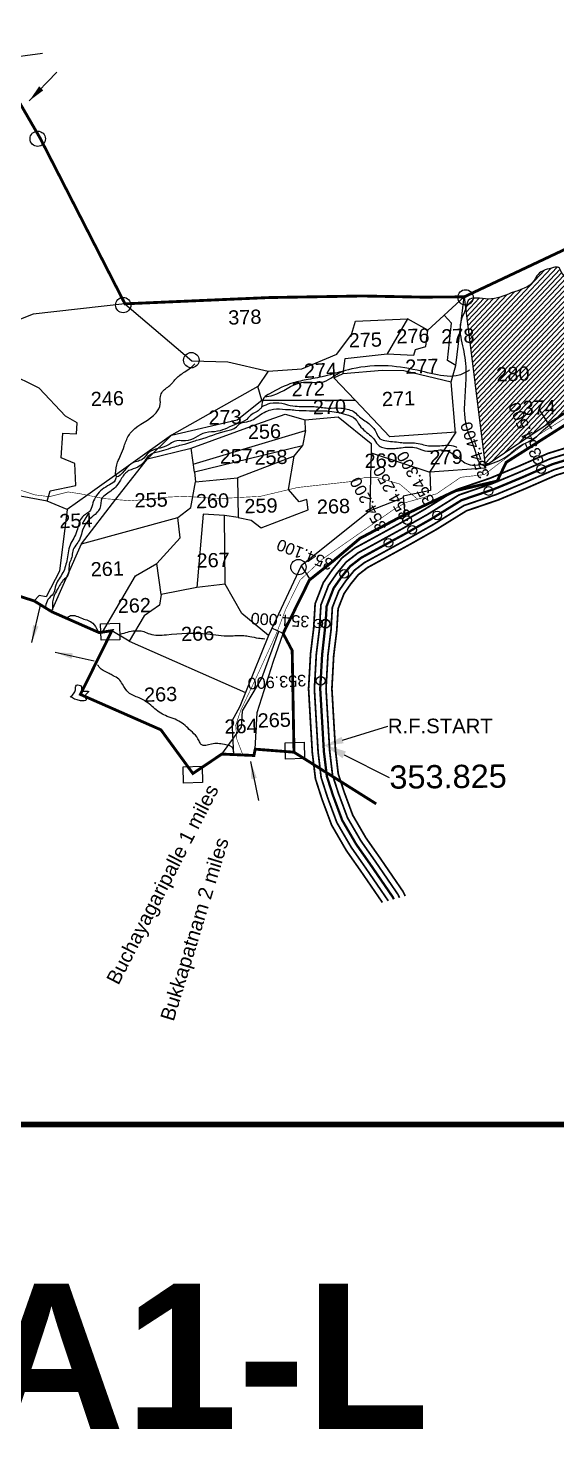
# Model space of a CAD drawing. Header units: feet. Extents: x 800423 to 808000, y 1573223 to 1578223.
# Drawn here: x 803457 to 804367, y 1573223 to 1575635 of the extents above; entities that cross this region are included whole.
import ezdxf
from ezdxf import colors
from ezdxf.entities.mleader import LeaderData, LeaderLine
from ezdxf.enums import TextEntityAlignment as Align
from ezdxf.math import Vec2, Vec3

# ---------------------------------------------------------------- set-up
doc = ezdxf.new("R2010")
doc.units = ezdxf.units.FT
doc.header["$LTSCALE"] = 15
doc.header["$MEASUREMENT"] = 0
doc.header["$PDMODE"] = 32
doc.header["$PDSIZE"] = 15
doc.linetypes.add('HIDDEN2', pattern=[0.1875, 0.125, -0.0625])
for name, color, linetype in [('CANAL1', 7, 'Continuous'), ('CRDS STONES', 7, 'Continuous'), ('CSMark', 72, 'Continuous'), ('HILL', 17, 'Continuous'), ('PAPER SIZE', 10, 'Continuous'), ('PLOT', 7, 'Continuous'), ('PLOT NO', 7, 'Continuous'), ('ROADS', 6, 'Continuous'), ('TANKS-STREAM', 4, 'Continuous'), ('text2', 7, 'Continuous'), ('VILLAGE STONES', 240, 'Continuous')]:
    doc.layers.add(name, color=color, linetype=linetype)
doc.layers.add('VILLAGE BOUNDRY', color=5, linetype='HIDDEN2', lineweight=100)
doc.styles.get("Standard").update_dxf_attribs({"font": 'arial.ttf'})
doc.linetypes.add('DOTS', pattern='A,1e-06,-3,["●",Standard,S=3,R=0,X=-1.25,Y=-1.25],-3', length=6.000001)
doc.dimstyles.get("Standard").update_dxf_attribs({"dimtxt": 0.18, "dimasz": 0.18, "dimexe": 0.18, "dimexo": 0.0625, "dimgap": 0.09, "dimtad": 0, "dimtih": 1, "dimtoh": 1, "dimdec": 4, "dimzin": 0, "dimdsep": 46, "dimtxsty": 'Standard', "dimcen": 0.09, "dimadec": 0, "dimazin": 0, "dimtfac": 1, "dimtdec": 4, "dimtofl": 0, "dimtmove": 0, "dimatfit": 3, "dimfxl": 1, "dimtolj": 1, "dimtzin": 0, "dimarcsym": 0})

msp = doc.modelspace()

# ---------------------------------------------------------------- hatches: boundary and pattern name
at = {"layer": 'TANKS-STREAM', "lineweight": -2}
h = msp.add_hatch(dxfattribs=at)
h.set_pattern_fill('ANSI31', color=256, scale=48.98185, angle=1.7937)
h.set_pattern_definition([(46.79369286, (65027.067, 8084.705), (-4.462817548, 4.191789214), [])])
edge = h.paths.add_edge_path()
edge.add_line((804243.3, 1574881.8), (804428.7, 1575006.5))
edge.add_spline(control_points=[(804428.7, 1575006.5), (804428.2, 1575010.3), (804427.1, 1575014.1), (804426.4, 1575017.9), (804426.4, 1575017.9)], knot_values=[705.818382, 705.818382, 705.818382, 705.818382, 717.242098, 717.242098, 717.242098, 717.242098, 717.242098], degree=3, periodic=0)
edge.add_line((804426.4, 1575017.9), (804425.8, 1575020.4))
edge.add_spline(control_points=[(804425.8, 1575020.4), (804424.5, 1575024.6), (804414.6, 1575030.9), (804411.5, 1575046.8), (804408.6, 1575062.1), (804410, 1575072.4), (804410.5, 1575077.1)], knot_values=[642.307638, 642.307638, 642.307638, 642.307638, 655.870037, 673.219929, 688.538695, 703.236679, 703.236679, 703.236679, 703.236679], degree=3, periodic=0)
edge.add_spline(control_points=[(804410.5, 1575077.1), (804411.2, 1575083.6), (804411.8, 1575093.4), (804413.9, 1575118), (804389.7, 1575105.3), (804381.4, 1575123.2), (804381, 1575142.5), (804384, 1575161.5), (804384.6, 1575181.2), (804390.3, 1575200.2), (804374.7, 1575211), (804371.1, 1575225.2), (804358.1, 1575222), (804346.7, 1575219.6), (804333.2, 1575212.8), (804323.9, 1575189.4), (804287.1, 1575180.9), (804254.3, 1575163.2), (804212.8, 1575176.1), (804211, 1575157.1), (804209.6, 1575152.2)], knot_values=[282.949422, 282.949422, 282.949422, 282.949422, 302.989871, 316.46562, 338.414425, 347.364807, 368.902029, 397.324803, 403.973167, 429.117315, 446.906855, 456.811083, 465.296701, 480.296076, 494.918323, 507.371435, 552.211403, 593.207268, 627.812248, 642.307638, 642.307638, 642.307638, 642.307638], degree=3, periodic=0)
edge.add_line((804209.6, 1575152.2), (804243.3, 1574881.8))

# ---------------------------------------------------------------- linework, layer by layer
at = {"layer": 'CANAL1', "color": 1, "const_width": 3}
for points in [[(804066.3, 1574129.8), (804030.1, 1574182.5), (804004.1, 1574219.6), (803979, 1574263), (803962.4, 1574307.6), (803951.1, 1574342.9), (803945.7, 1574388), (803942.8, 1574437), (803939.3, 1574497.6), (803942.7, 1574558.2), (803948, 1574601.7), (803950.6, 1574644.3), (803964.7, 1574680.6), (803979.7, 1574702), (803996.8, 1574723.1), (804018.9, 1574740.1), (804048.7, 1574756.3), (804094.8, 1574781.6), (804138.9, 1574806.6), (804193.8, 1574840.6), (804251.5, 1574860.3), (804296.7, 1574879.2), (804351.2, 1574903), (804412.8, 1574922)], [(804105.6, 1574140.9), (804101.7, 1574148.9), (804063, 1574205.3), (804037.9, 1574241.1), (804015.3, 1574280.1), (804000.3, 1574320.6), (803990.3, 1574351.5), (803985.6, 1574391.5), (803982.8, 1574439.3), (803979.4, 1574497.6), (803982.5, 1574554.7), (803987.8, 1574598), (803990.1, 1574635.6), (804000.3, 1574661.6), (804011.6, 1574677.9), (804024.9, 1574694.2), (804040.8, 1574706.5), (804067.8, 1574721.2), (804114.2, 1574746.6), (804159.4, 1574772.2), (804211, 1574804.2), (804265.7, 1574822.9), (804312.5, 1574842.4), (804365.2, 1574865.5), (804427.8, 1574884.8)]]:
    msp.add_lwpolyline(points, dxfattribs=at)
at = {"layer": 'CANAL1', "color": 5, "const_width": 3}
for points in [[(804076.2, 1574132.6), (804075.7, 1574133.7), (804038.3, 1574188.2), (804012.6, 1574225), (803988, 1574267.3), (803971.9, 1574310.8), (803960.9, 1574345), (803955.7, 1574388.8), (803952.8, 1574437.6), (803949.3, 1574497.6), (803952.6, 1574557.3), (803958, 1574600.7), (803960.5, 1574642.1), (803973.6, 1574675.8), (803987.6, 1574696), (804003.9, 1574715.9), (804024.4, 1574731.7), (804053.5, 1574747.5), (804099.6, 1574772.8), (804144.1, 1574798), (804198.1, 1574831.5), (804255, 1574850.9), (804300.7, 1574870), (804354.7, 1574893.6), (804416.5, 1574912.7)], [(804095.8, 1574138.1), (804093, 1574143.8), (804054.8, 1574199.6), (804029.4, 1574235.8), (804006.2, 1574275.8), (803990.8, 1574317.4), (803980.5, 1574349.3), (803975.6, 1574390.6), (803972.8, 1574438.7), (803969.3, 1574497.6), (803972.6, 1574555.5), (803977.9, 1574598.9), (803980.2, 1574637.8), (803991.4, 1574666.3), (804003.6, 1574683.9), (804017.9, 1574701.5), (804035.3, 1574714.9), (804063, 1574730), (804109.4, 1574755.4), (804154.3, 1574780.8), (804206.7, 1574813.3), (804262.1, 1574832.2), (804308.5, 1574851.6), (804361.7, 1574874.8), (804424, 1574894.1)]]:
    msp.add_lwpolyline(points, dxfattribs=at)
at = {"layer": 'CANAL1', "color": 1, "linetype": 'HIDDEN2', "ltscale": 5, "const_width": 4}
msp.add_lwpolyline([(804086, 1574135.4), (804084.4, 1574138.8), (804046.6, 1574193.9), (804021, 1574230.4), (803997.1, 1574271.5), (803981.3, 1574314.1), (803970.7, 1574347.2), (803968.7, 1574364.3), (803965.6, 1574389.7), (803962.8, 1574438.1), (803959.3, 1574497.6), (803962.6, 1574556.4), (803968.5, 1574610), (803970.4, 1574640), (803982.5, 1574671.1), (803995.6, 1574689.9), (804010.9, 1574708.7), (804029.8, 1574723.3), (804058.2, 1574738.8), (804104.5, 1574764.1), (804117.6, 1574771.5), (804149.2, 1574789.4), (804202.4, 1574822.4), (804258.6, 1574841.6), (804304.6, 1574860.8), (804339.5, 1574876.1), (804358.2, 1574884.2), (804420.3, 1574903.4)], dxfattribs=at)
at = {"layer": 'CSMark', "color": 2}
for p in [(804334, 1574892), (804109, 1574788), (803956, 1574610)]:
    msp.add_point(p, dxfattribs=at)
at = {"layer": 'CSMark', "color": 3}
for p in [(804339.5, 1574876.1), (804249, 1574838.3), (804160.3, 1574796.3), (804117.6, 1574771.5), (804076.8, 1574748.9), (804000.4, 1574695.8), (803968.5, 1574610), (803968.5, 1574609.5), (803960.1, 1574511.5)]:
    msp.add_point(p, dxfattribs=at)
at = {"layer": 'PLOT', "lineweight": -2}
for points in [[(803623.4, 1575160.5), (803465.5, 1575142.9), (803432.1, 1575129.7), (803409.3, 1575148.8), (803314.6, 1575165.2), (803281.2, 1575158.6), (803269.2, 1575173.7), (803170.4, 1575096.3), (803149.3, 1575066.7), (803082, 1575044.7), (803049.4, 1575023.6), (802994, 1575031.2), (802994, 1574998.2)], [(804144.5, 1575115.2), (804207.1, 1575172.5), (804243.8, 1574877.5), (804147.9, 1574870.8), (804193.4, 1574939.6), (804079, 1574931.5), (804019.5, 1574994.5)], [(804192.7, 1575054.4), (804207.1, 1575172.5)], [(803623.4, 1575160.5), (803738.3, 1575062.3), (803800.5, 1575060.9), (803869.7, 1575044.5), (803851.8, 1575017.9), (803703.3, 1574934.2), (803559.3, 1574831.9), (803524.1, 1574806.4), (803489.4, 1574820.7), (803402.2, 1574836.8), (803396.5, 1574804.8), (803314.3, 1574810.5), (803297.2, 1574681.9)], [(803998.9, 1575040.7), (804065.9, 1575046.1), (804103.4, 1575045.6), (804184.6, 1575026.3), (804192.7, 1575054.4), (804178.4, 1575063.2), (804185.2, 1575127.4), (804172.7, 1575141)], [(803489.4, 1574820.7), (803494.6, 1574838.6), (803538.9, 1574847.9), (803537, 1574885.8), (803513.9, 1574895.5), (803516.5, 1574938), (803540.3, 1574936.4), (803541.2, 1574955.6), (803521, 1574966.9), (803475.6, 1575015.3), (803422.6, 1575041.7), (803432.1, 1575129.7)], [(803858.9, 1574994.7), (804019.5, 1574994.5), (803982.8, 1575033.3), (803998.9, 1575040.7), (804002.3, 1575066.1), (804074.3, 1575074.6), (804120.2, 1575072.1), (804123.2, 1575081.8), (804140.9, 1575087), (804144.5, 1575115.2), (804109.5, 1575134.8), (804074.3, 1575074.6)], [(803869.7, 1575044.5), (803927.9, 1575048.5), (803987.8, 1575073.6), (804013, 1575107.9), (804020, 1575130.9), (804109.5, 1575134.8)], [(804192.1, 1574937.6), (804184.6, 1575026.3)], [(803662.2, 1574893.8), (803703.3, 1574934.2), (803816.2, 1574960.5), (803858.9, 1574994.7), (803851.8, 1575017.9)], [(804019.5, 1574994.5), (804018.6, 1574994.5)], [(804243.3, 1574881.8), (804442.5, 1575015.9), (804453.7, 1574998.4)], [(803497.2, 1574630.6), (803548.8, 1574747.5), (803607.5, 1574824.2), (803662.2, 1574893.8), (803737.4, 1574912.1), (803852.1, 1574954.1), (803899.2, 1574970.4), (803933.5, 1574960.7), (803990.3, 1574966), (804046.9, 1574920.3), (804046.7, 1574903.7), (804046.1, 1574864), (804044.6, 1574803.9), (803926.6, 1574709.7), (803940.5, 1574688.4)], [(803933.9, 1574942.3), (803933.5, 1574960.7)], [(803741, 1574884.3), (803933.9, 1574942.3), (803929.1, 1574916.1)], [(803742.8, 1574870.5), (803737.4, 1574912.1)], [(803914.4, 1574898.3), (803929.1, 1574916.1), (803742.8, 1574870.5), (803744.6, 1574854)], [(803818, 1574792.9), (803840.4, 1574787.8), (803857.5, 1574775), (803938.5, 1574806), (803936.5, 1574823.6), (803923, 1574819.6), (803905, 1574841), (803914.4, 1574898.3), (803817.1, 1574861)], [(804046.7, 1574903.7), (804147.9, 1574870.8), (804149.1, 1574839.1), (804101.9, 1574829.3), (804105.1, 1574797.6)], [(803870.5, 1574589.6), (803824.2, 1574627.6), (803795.7, 1574678), (803746.9, 1574672.3), (803685.8, 1574660.2), (803678.3, 1574713.2), (803718.3, 1574757.4), (803714.4, 1574792.7), (803736.8, 1574809.7), (803744.6, 1574854), (803817.1, 1574861), (803818, 1574792.9), (803794.4, 1574796.1), (803758, 1574798.6), (803746.9, 1574672.3)], [(804102.2, 1574826.3), (804044.6, 1574803.9)], [(803524.1, 1574806.4), (803510.7, 1574700.2), (803488, 1574656.1), (803475.7, 1574658.4), (803467.3, 1574649)], [(803548.8, 1574747.5), (803714.4, 1574792.7)], [(803795.7, 1574678), (803794.4, 1574796.1)], [(803584.7, 1574595.3), (803641.8, 1574692.5), (803678.3, 1574713.2)], [(803926.6, 1574709.7), (803870.5, 1574589.6), (803831.9, 1574494.4), (803820.9, 1574467.5), (803807.4, 1574442.1), (803810.1, 1574384.5)], [(803685.8, 1574660.2), (803683, 1574642), (803656.4, 1574623.5), (803630.9, 1574580), (803601, 1574597.8)], [(803790.1, 1574385.4), (803823.9, 1574431.9), (803825.5, 1574459.6), (803859, 1574516.2), (803888.1, 1574596.4)], [(803847.5, 1574393.8), (803850.8, 1574456.7), (803878.8, 1574545.5), (803895.5, 1574593), (803876.2, 1574602)], [(803630.9, 1574580), (803830.7, 1574491.4)]]:
    msp.add_lwpolyline(points, dxfattribs=at)
at = {"layer": 'PLOT NO', "lineweight": -2}
msp.add_lwpolyline([(804335.5, 1574979.1), (804357.3, 1574945.3)], dxfattribs=at)
at = {"layer": 'ROADS', "linetype": 'HIDDEN2', "lineweight": -2, "ltscale": 5, "const_width": 1}
msp.add_lwpolyline([(804409.3, 1574982.2), (804310.3, 1574919), (804241.8, 1574866.5), (804200.9, 1574861.8), (804159.5, 1574833.4), (804106.1, 1574818.3), (804084, 1574805.2), (803963.2, 1574721), (803924.7, 1574684.9), (803900.3, 1574635.5), (803883.9, 1574592.8), (803850.4, 1574519.4), (803822.9, 1574461.3), (803813.9, 1574435.1), (803815.9, 1574410.8), (803826.4, 1574383.5)], dxfattribs=at)
at = {"layer": 'ROADS', "linetype": 'DOTS', "lineweight": -2, "ltscale": 0.15, "const_width": 1}
msp.add_lwpolyline([(804127.5, 1574823.5), (804096.1, 1574850.2), (804057.3, 1574861.4), (804034.1, 1574861), (804015.9, 1574854.9), (803920.6, 1574844.3), (803856.4, 1574829.1), (803784.4, 1574825.1), (803725.4, 1574829.2), (803693.5, 1574827.5), (803634.6, 1574821.3), (803587.4, 1574825.2), (803545.2, 1574833.7), (803525.7, 1574836.6), (803493.3, 1574828.5), (803468.4, 1574831.6), (803439.8, 1574841)], dxfattribs=at)
at = {"layer": 'TANKS-STREAM', "lineweight": -2}
for points in [[(804243.3, 1574881.8), (804236.6, 1574884), (804226.5, 1574904.9), (804217.1, 1574930.6), (804212.3, 1574943.8), (804207.7, 1574969), (804209.8, 1575052.3), (804207.2, 1575073.4), (804199.9, 1575113.5), (804202.5, 1575134.9), (804209.6, 1575152.2), (804213.9, 1575166.1), (804248.4, 1575168.7), (804288, 1575179.2), (804327.4, 1575200.6), (804334, 1575211.2), (804346.4, 1575218.8), (804360.9, 1575222.8), (804369.4, 1575223.2), (804374.6, 1575214.7), (804385.1, 1575200.4), (804384.6, 1575175.2), (804384.1, 1575168.6), (804381.6, 1575140.3), (804383.8, 1575118.9), (804388.6, 1575111.3), (804410.6, 1575110.5), (804412.1, 1575097.1), (804410.5, 1575077.1), (804409.4, 1575062.5), (804411.4, 1575047.3), (804417.3, 1575031), (804425.8, 1575020.4), (804426.4, 1575017.9), (804428.6, 1575000.6), (804425.4, 1574992.9), (804412.6, 1574984), (804394, 1574977.7), (804337.2, 1574937.4), (804324.8, 1574926.7), (804304.7, 1574916.8), (804279.6, 1574897.6), (804243.3, 1574881.8)], [(803607.4, 1574867.6), (803610.8, 1574888.1), (803615.9, 1574899.1), (803622.1, 1574915.5), (803629.8, 1574933.8), (803635.6, 1574941.3), (803677, 1574973.1), (803684.2, 1574987.7), (803684.4, 1575000.7), (803688, 1575009.4), (803702.6, 1575021.6), (803706.6, 1575026.2), (803712.4, 1575033.1), (803718, 1575037.7), (803726.4, 1575043.7), (803736.4, 1575050.4), (803743.5, 1575057.3)], [(804216.4, 1575046.7), (804198.4, 1575037.5), (804177.9, 1575035.8), (804133, 1575044.5), (804076.1, 1575053.5), (804013.5, 1575048.3), (803971, 1575037), (803938.5, 1575030.1), (803912.5, 1575024.4), (803872.2, 1575005.7), (803862.9, 1574999), (803858.2, 1574982.1)], [(803864, 1575000.4), (803878.2, 1575003.1), (803927.1, 1575024.8), (803969.8, 1575028), (803984.8, 1575037.4), (803999.5, 1575045.1)], [(803859.2, 1574983.6), (803856.1, 1574979.5), (803850.9, 1574975.3), (803841.6, 1574970.2), (803832.8, 1574961.3), (803816.1, 1574954), (803782.6, 1574941), (803761.8, 1574938.5), (803744.6, 1574930.3), (803727.8, 1574924.4), (803712.8, 1574924.7), (803694.7, 1574915.8), (803680, 1574911.3), (803664.3, 1574904.3), (803652.8, 1574892.4), (803634.2, 1574885.1), (803608.3, 1574864.6), (803607.4, 1574867.6)], [(803663.5, 1574898.6), (803672.5, 1574903.9), (803682, 1574906.5), (803690.1, 1574908.8), (803706.2, 1574913.5), (803717.9, 1574917), (803728.1, 1574919.6), (803742.1, 1574924.1), (803751.4, 1574926.9), (803798, 1574941.7), (803815.3, 1574948.6), (803822.6, 1574955), (803836.5, 1574958.2), (803856.6, 1574970), (803869.2, 1574976.5), (803879.1, 1574979.3), (803899.4, 1574978.8), (803904.9, 1574978.5), (803917, 1574977.5), (803941, 1574976.5), (803971.5, 1574976.1), (803987, 1574974.1), (804003.4, 1574970.2), (804019.6, 1574962.3), (804025.3, 1574953.8), (804034.3, 1574943.2), (804052.8, 1574926.2), (804060.5, 1574916.2), (804069.5, 1574912.4), (804088.2, 1574911.6), (804098.4, 1574912.8), (804125, 1574912.3), (804143.8, 1574906.7), (804168.2, 1574909.1), (804184.7, 1574904.1), (804195.2, 1574896.7), (804217, 1574883.4), (804235.2, 1574883.8), (804249.4, 1574885.9)], [(803859.2, 1574983.6), (803873.2, 1574989.2), (803893.3, 1574989.2), (803912.4, 1574984.7), (803926.7, 1574984), (803949.1, 1574983.5), (803972.7, 1574981.1), (803994.8, 1574981), (804005.8, 1574979), (804016, 1574975.6), (804024.5, 1574968.1), (804033.8, 1574960.9), (804042.9, 1574954.3), (804050, 1574947.6), (804054.8, 1574940.3), (804060, 1574930.2), (804083.8, 1574923.5), (804097, 1574921.9), (804107.6, 1574921), (804118, 1574921.4), (804131.2, 1574919.5), (804142.5, 1574916.7), (804156, 1574916), (804161.5, 1574915.9), (804188.2, 1574916.1), (804194.6, 1574913.2)], [(803663.5, 1574898.6), (803645.3, 1574879.2), (803630.2, 1574873.3), (803617.7, 1574860.3), (803609.1, 1574847.1), (803591.7, 1574832.9), (803583.7, 1574825.7), (803580.1, 1574808.4), (803575.1, 1574801), (803562.6, 1574789.8), (803556.3, 1574782.3), (803549.3, 1574766.9), (803545.1, 1574754.4), (803533.5, 1574734.8), (803531.8, 1574724.1), (803528.2, 1574714.7), (803523.7, 1574690.7), (803518, 1574685.5), (803513.8, 1574680), (803508.4, 1574671), (803502.8, 1574660.5), (803499.7, 1574652.2), (803498.6, 1574633.8)], [(803608.3, 1574864.6), (803606.7, 1574856.7), (803597, 1574849), (803584.1, 1574840.8), (803568.2, 1574817.7), (803564.1, 1574805.3), (803550.2, 1574793.7), (803541.8, 1574772.8), (803536.8, 1574760), (803530.4, 1574748.4), (803523.8, 1574721.4), (803516.6, 1574697.7), (803504.4, 1574676.3), (803500, 1574661.3), (803490.9, 1574651.5), (803486.9, 1574639.7)], [(803522.4, 1574619.4), (803529.6, 1574623.7), (803550.1, 1574618.8), (803568.2, 1574610.7), (803576.5, 1574597.7)], [(803613, 1574590.7), (803637, 1574597.3), (803655.6, 1574596.2), (803666, 1574592.1), (803679.9, 1574589.9), (803694.7, 1574590.8), (803765.5, 1574592.4), (803803.3, 1574588.7), (803828, 1574589.5), (803838.1, 1574587.8), (803853.1, 1574585.1), (803863.8, 1574583.8)], [(803809.9, 1574389.4), (803809.7, 1574394), (803794.4, 1574401.8), (803772.1, 1574402.5), (803754.6, 1574401.6), (803750.8, 1574408.3), (803731.4, 1574430.3), (803721.8, 1574438.6), (803696.3, 1574450.3), (803685, 1574455.7), (803665.2, 1574471.6), (803647.6, 1574482.1), (803629.5, 1574491.4), (803619, 1574505.8), (803612.6, 1574514.5), (803603.1, 1574520.3), (803596.5, 1574524.1), (803582.7, 1574531.5), (803576.3, 1574539.2)]]:
    msp.add_spline(points, degree=3, dxfattribs=at)
at = {"layer": 'text2', "color": 5, "lineweight": -2, "const_width": 9.8}
msp.add_lwpolyline([(807991.5, 1578217.8), (800428, 1578217.8), (800428, 1573747.5), (807991.5, 1573747.5)], close=True, dxfattribs=at)
at = {"layer": 'VILLAGE BOUNDRY', "lineweight": -2, "ltscale": 25, "const_width": 4.9}
for points in [[(803417.1, 1575550.1), (803477.6, 1575445.5), (803623.4, 1575160.5), (803872, 1575171.3), (804032.2, 1575174), (804136.4, 1575172), (804207.1, 1575172.5), (804379.8, 1575254), (804443, 1575282.4), (804441.5, 1575367.2), (804424.6, 1575486.3), (804558.5, 1575469.4), (804685.7, 1575449.3), (804757.2, 1575439.1), (804793.5, 1575463.1), (804806.7, 1575497.2), (804875.2, 1575615.2), (804939.6, 1575772.4)], [(804453.2, 1574998.1), (804279.2, 1574887.6), (804263.8, 1574855.4), (804192.1, 1574838.6), (804103.4, 1574796.8), (804027.8, 1574756.8), (803982.7, 1574718.6), (803940.7, 1574684.9), (803895.5, 1574593), (803911.1, 1574563.5), (803914.2, 1574388.6), (803847.5, 1574393.8), (803845.3, 1574382.9), (803790.1, 1574385.4), (803740.3, 1574351.9), (803685.3, 1574427.1), (803546.8, 1574488), (803601, 1574597.8), (803579.1, 1574594.4), (803497.7, 1574630.3), (803467.3, 1574649), (803366.6, 1574681.3)], [(803914.2, 1574388.6), (804055.6, 1574299.7)]]:
    msp.add_lwpolyline(points, dxfattribs=at)
at = {"layer": 'VILLAGE STONES', "lineweight": -2}
for points in [[(803581.3, 1574609.4), (803613.9, 1574610.5), (803614.8, 1574582.3), (803582.2, 1574581.2)], [(803899, 1574404.8), (803931.6, 1574405.8), (803932.5, 1574377.6), (803899.8, 1574376.6)], [(803723.5, 1574363.5), (803756.1, 1574364.6), (803757, 1574336.4), (803724.4, 1574335.3)]]:
    msp.add_lwpolyline(points, close=True, dxfattribs=at)
for centre in [(803473.3, 1575444.7), (803620.4, 1575158.4), (804209.4, 1575171.6), (803737.6, 1575063.5), (803921.9, 1574707.3)]:
    msp.add_circle(centre, 13.2, dxfattribs=at)
msp.add_spline([(803529.3, 1574483.9), (803538.3, 1574496.1), (803539.9, 1574503.9), (803548.4, 1574501.4), (803549.3, 1574495.3), (803561.1, 1574492.9), (803554.9, 1574485.6), (803556.7, 1574478.8), (803546.7, 1574477.3), (803529.5, 1574484.2)], degree=3, dxfattribs=at)

# ---------------------------------------------------------------- texts
at = {"layer": 'CSMark', "color": 1}
for s, rotation, p in [('354.500', 113.6146, (804331.9, 1574897)), ('354.400', 108.8429, (804241.7, 1574860.7)), ('354.300', 119.572, (804148.1, 1574816.5)), ('354.250', 119.572, (804107.4, 1574791.2)), ('354.200', 118.6071, (804066.1, 1574771.2)), ('354.100', 158.6897, (803979.9, 1574710.3)), ('354.000', 176.8067, (803940.6, 1574613.2)), ('353.900', 183.3375, (803935.3, 1574512.3))]:
    msp.add_text(s, height=20, rotation=rotation, dxfattribs=at).set_placement(p, align=Align.MIDDLE_LEFT)
at = {"layer": 'PAPER SIZE', "insert": (803758.9, 1573473.5), "char_height": 250, "width": 1636.069, "attachment_point": 2}
msp.add_mtext('{\\fArial|b1|i0|c0|p34;A1-L}', dxfattribs=at)
at = {"layer": 'PLOT NO', "lineweight": -2}
for s, p in [('378', (803829.6, 1575137.7)), ('276', (804118.8, 1575105.2)), ('278', (804196.1, 1575105.2)), ('275', (804036.8, 1575098.4)), ('274', (803959.7, 1575046)), ('277', (804134.2, 1575053)), ('280', (804290.8, 1575039.8)), ('272', (803938.5, 1575014.2)), ('246', (803593.1, 1574997.4)), ('270', (803975.2, 1574983.2)), ('271', (804094, 1574997.3)), ('374', (804336, 1574982)), ('273', (803795.6, 1574965.4)), ('256', (803863.3, 1574940.6)), ('257', (803815, 1574898.2)), ('258', (803874.6, 1574896.4)), ('269', (804064.2, 1574890.8)), ('279', (804175.8, 1574896.7)), ('255', (803668.4, 1574822.9)), ('260', (803774, 1574821.4)), ('259', (803857.4, 1574812.8)), ('268', (803982.1, 1574811.9)), ('254', (803539, 1574787.2)), ('267', (803775.1, 1574719.2)), ('261', (803592.9, 1574704.2)), ('262', (803639.5, 1574641.2)), ('266', (803748.4, 1574592.8)), ('263', (803684.7, 1574488.2)), ('264', (803823.1, 1574433.4)), ('265', (803880.2, 1574443.9))]:
    msp.add_text(s, height=24.49, rotation=1.7937, dxfattribs=at).set_placement(p, align=Align.MIDDLE_CENTER)
for s, rotation, p in [('Buchayagaripalle 1 miles', 62.8863, (803612.1, 1573986.4)), ('Bukkapatnam 2 miles', 73.0625, (803707, 1573924))]:
    msp.add_text(s, height=24.491, rotation=rotation, dxfattribs=at).set_placement(p)

# ---------------------------------------------------------------- leaders
at = {"layer": 'CRDS STONES', "color": 1}
ml = msp.add_multileader_mtext('Standard', dxfattribs=at)
ml.set_content('R.F.START', color=1)
ml.set_leader_properties()
ml.build(insert=Vec2(0, 0))
ml.multileader.update_dxf_attribs({"dogleg_length": 0.36, "arrow_head_size": 35})
ctx = ml.context
ctx.base_point, ctx.char_height, ctx.arrow_head_size, ctx.landing_gap_size, ctx.plane_origin = Vec3(804075.6, 1574433.6), 25, 35, 0.09, Vec3(804076.6, 1574255.6)
notes = []
notes.append((ctx, [(0, (1, 1, 0), (804075.6, 1574433.6), (1, 0), 1.396927018504357e-11, [(0, [(803964.4, 1574399.1)], 0, [])])]))
ctx.mtext.insert, ctx.mtext.flow_direction = Vec3(804075.7, 1574446.3), 5
at = {"layer": 'HILL', "color": 5, "lineweight": -2}
for points in [[(803413.4, 1575583.1), (803481.3, 1575592.3)], [(803458.6, 1575509.8), (803506.1, 1575559.4)], [(803463, 1574577.2), (803478.9, 1574643.9)], [(803503.4, 1574560.6), (803570.4, 1574545.9)], [(803839.6, 1574372.6), (803853, 1574305.3)]]:
    msp.add_leader(points, dimstyle='Standard', override={"dimasz": 30, "dimgap": 0.09, "dimtad": 0, "dimzin": 2}, dxfattribs=at)
at = {"layer": 'VILLAGE STONES', "color": 1}
ml = msp.add_multileader_mtext('Standard', dxfattribs=at)
ml.set_content('353.825', color=1)
ml.set_leader_properties()
ml.build(insert=Vec2(0, 0))
ml.multileader.update_dxf_attribs({"dogleg_length": 0.36, "arrow_head_size": 40})
ctx = ml.context
ctx.base_point, ctx.char_height, ctx.arrow_head_size, ctx.landing_gap_size, ctx.plane_origin, ctx.plane_x_axis, ctx.plane_y_axis = Vec3(804078.2, 1574345.3), 40, 40, 0.0911, Vec3(805105.9, 1574053.9), Vec3(0.999954, 0.009564), Vec3(-0.009564, 0.999954)
notes.append((ctx, [(0, (1, 1, 0), (804078.2, 1574345.3), (0.999954, 0.009564), 7.830585350072124e-12, [(0, [(803964.9, 1574401.9)], 0, [])])]))
ctx.mtext.insert, ctx.mtext.text_direction, ctx.mtext.rotation, ctx.mtext.flow_direction = Vec3(804078.1, 1574365.7), Vec3(0.999954, 0.009564), 0.009564, 5
for ctx, leaders in notes:
    for number, flags, end, landing, length, lines in leaders:
        leader = LeaderData()
        leader.index, (leader.has_last_leader_line, leader.has_dogleg_vector, leader.attachment_direction) = number, flags
        leader.last_leader_point, leader.dogleg_vector, leader.dogleg_length = Vec3(end), Vec3(landing), length
        for number, points, colour, breaks in lines:
            line = LeaderLine()
            line.index, line.vertices, line.color, line.breaks = number, Vec3.list(points), colors.encode_raw_color(colour), breaks
            leader.lines.append(line)
        ctx.leaders.append(leader)

doc.saveas('drawing.dxf')
